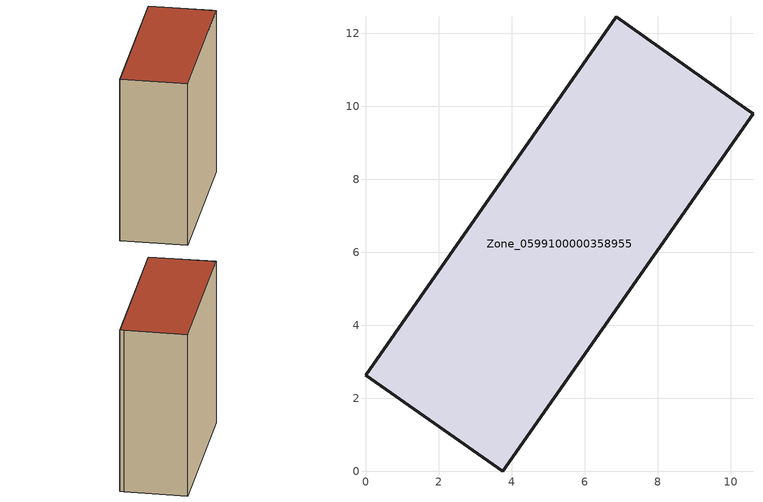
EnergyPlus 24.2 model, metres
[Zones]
Zone_0599100000358955
 floor ground (C_G): 6.87,12.46 10.39,9.95 10.61,9.8 3.76,0 0,2.63 z3.39
 wall outside (C_F): 10.39,9.95 6.87,12.46 0,2.63 3.76,0 10.61,9.8 10.39,9.95 z3.39:15.19
 roof outside (C_R): 3.76,0 10.61,9.8 10.39,9.95 6.87,12.46 0,2.63 z15.19
[BUILDING]
Pand.0599100000358955: North Axis=0; Terrain=City; Loads Convergence Tolerance Value=0.04; Temperature Convergence Tolerance Value=0.4; Solar Distribution=FullExterior; Maximum Number of Warmup Days=25; Minimum Number of Warmup Days=1
[Site:Location]
Rotterdam.The.Hague.AP_ZH_NLD Design_Conditions: Latitude=51.96; Longitude=4.45; Time Zone=1; Elevation=-4.5
[SITE:GROUNDTEMPERATURE:BUILDINGSURFACE]
18, 18, 18, 18, 18, 18, 18, 18, 18, 18, 18, 18
[MATERIAL] Thermal Absorptance=0.9; Solar Absorptance=0.7; Visible Absorptance=0.7
Name | Roughness | Thickness | Conductivity | Density | Specific Heat
G.TI.1992-2005 | MediumSmooth | 0.15 | 0.06 | 540 | 1210
F.TI.1992-2005 | Rough | 0.3 | 0.12 | 1920 | 840
R.TI.1992-2005 | MediumRough | 0.2 | 0.08 | 1500 | 1000
[CONSTRUCTION]
C_G: G.TI.1992-2005
C_F: F.TI.1992-2005
C_R: R.TI.1992-2005
[ZONE]
Zone_0599100000358955: Type=1; Multiplier=1; Ceiling Height=Autocalculate; Volume=Autocalculate; Floor Area=autocalculate; Part of Total Floor Area=Yes
[ZONEINFILTRATION:DESIGNFLOWRATE]
Infil_Zone_0599100000358955: Zone or ZoneList or Space or SpaceList=Zone_0599100000358955; Schedule=AlwaysOn; Design Flow Rate Calculation Method=Flow/Area; Flow Rate per Floor Area=0.0015; Constant Term Coefficient=1; Temperature Term Coefficient=0; Velocity Term Coefficient=0; Velocity Squared Term Coefficient=0
[HVACTEMPLATE:ZONE:IDEALLOADSAIRSYSTEM]
Zone_0599100000358955: Maximum Heating Supply Air Temperature=50; Minimum Cooling Supply Air Temperature=13; Maximum Heating Supply Air Humidity Ratio=0.0156; Minimum Cooling Supply Air Humidity Ratio=0.0077; Heating Limit=NoLimit; Cooling Limit=NoLimit; Dehumidification Control Type=ConstantSensibleHeatRatio; Cooling Sensible Heat Ratio=0.7; Dehumidification Setpoint=60; Humidification Control Type=None; Humidification Setpoint=30; Outdoor Air Method=None; Outdoor Air Flow Rate per Person=0.00944; Outdoor Air Flow Rate per Zone Floor Area=0; Outdoor Air Flow Rate per Zone=0; Demand Controlled Ventilation Type=None; Outdoor Air Economizer Type=NoEconomizer; Heat Recovery Type=None; Sensible Heat Recovery Effectiveness=0.7; Latent Heat Recovery Effectiveness=0.65
[ZONECONTROL:THERMOSTAT]
ThermostatControl_Zone_0599100000358955: Zone or ZoneList=Zone_0599100000358955; Control Type Schedule=DualSetpointControlType; Control 1=Thermostat_Zone_0599100000358955; Temperature Difference Between Cutout And Setpoint=0
[THERMOSTATSETPOINT:DUALSETPOINT]
Thermostat_Zone_0599100000358955: Heating Setpoint Temperature Schedule=HeatingSetpoint_Zone_0599100000358955; Cooling Setpoint Temperature Schedule=CoolingSetpoint_Zone_0599100000358955
[SCHEDULE:COMPACT]
HeatingSetpoint_Zone_0599100000358955: Through: 12/31, For: AllDays, Until: 24:00, 21
CoolingSetpoint_Zone_0599100000358955: Through: 12/31, For: AllDays, Until: 24:00, 24
DualSetpointControlType: Through: 12/31, For: AllDays, Until: 24:00, 4
AlwaysOn: Through: 12/31, For: AllDays, Until: 24:00, 1
